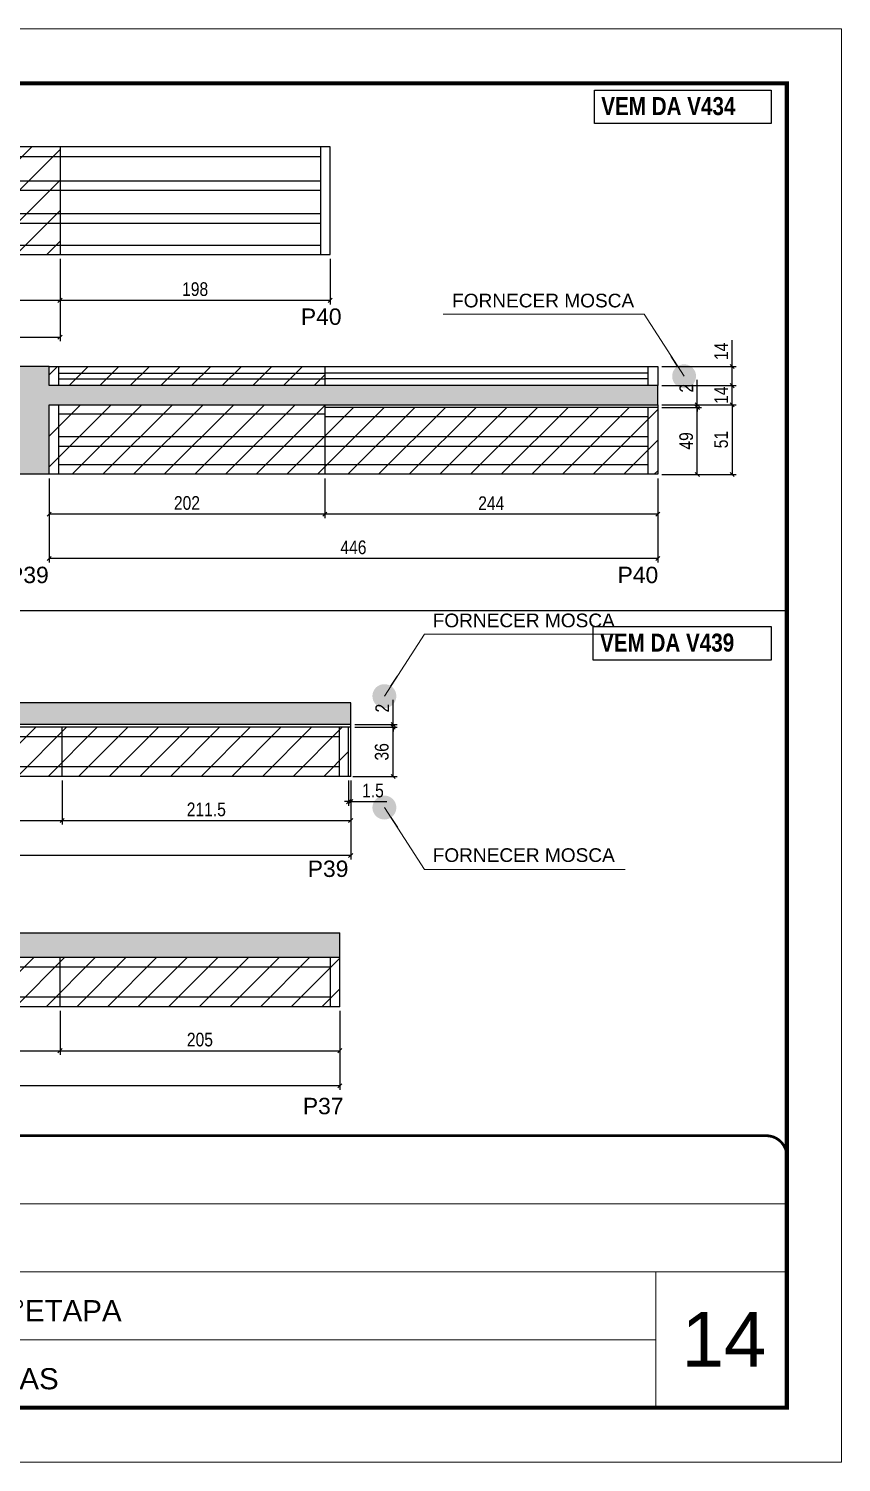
# Model space of a CAD drawing. Extents: x 3309 to 9563, y -2522 to 14608.
# Drawn here: x 5797 to 6393, y 10112 to 11162 of the extents above; entities that cross this region are included whole.
import ezdxf

# ---------------------------------------------------------------- set-up
doc = ezdxf.new("R2010")
doc.units = 0
doc.header["$PDMODE"] = 35
doc.header["$PDSIZE"] = -10
doc.linetypes.add('CONTINUO', pattern=[0])
doc.linetypes.add('DASHED', pattern=[0.75, 0.5, -0.25])
for name, color, linetype in [('5', 5, 'Continuous'), ('COTA', 241, 'Continuous'), ('NOMENCLATURA', 7, 'Continuous'), ('Painéis', 200, 'Continuous'), ('SARR_2.2x7', 40, 'Continuous')]:
    doc.layers.add(name, color=color, linetype=linetype)
for name, color, linetype, lineweight in [('CARIMBO', 255, 'Continuous', 9), ('Folhas', 255, 'Continuous', 9), ('Hachura', 251, 'Continuous', 9), ('SARRAFO DE PRESSAO', 251, 'DASHED', 9)]:
    doc.layers.add(name, color=color, linetype=linetype, lineweight=lineweight)
doc.styles.add('ARIAL', font='arial.ttf')
doc.styles.add('COTA TECNICA', font='techl___.ttf', dxfattribs={"height": 10})
doc.styles.get("Standard").update_dxf_attribs({"font": 'arial.ttf'})
doc.styles.add('TECNICA', font='techb___.ttf', dxfattribs={"height": 10})
doc.dimstyles.new('3x', dxfattribs={"dimtxt": 10, "dimasz": 5, "dimexe": 7, "dimexo": 5, "dimgap": 4, "dimtad": 1, "dimdec": 4, "dimlfac": 0.333333, "dimdsep": 46, "dimtxsty": 'Standard', "dimblk": 'DOT', "dimcen": 0.09, "dimclrd": 1, "dimclre": 1, "dimclrt": 2, "dimadec": 0, "dimazin": 2, "dimtfac": 1, "dimtdec": 4, "dimtmove": 0, "dimatfit": 3, "dimldrblk": 'DOT', "dimfxl": 1, "dimtolj": 1, "dimtzin": 0, "dimlwd": 9, "dimlwe": 9, "dimarcsym": 0})
doc.dimstyles.new('PAINEL', dxfattribs={"dimtxt": 10, "dimasz": 3, "dimexe": 3, "dimexo": 3, "dimgap": 3, "dimtad": 1, "dimdec": 1, "dimzin": 12, "dimdsep": 46, "dimtxsty": 'COTA TECNICA', "dimblk1": 'OBLIQUE', "dimblk2": 'OBLIQUE', "dimsah": 1, "dimcen": 0.9, "dimclrd": 4, "dimclre": 4, "dimclrt": 240, "dimadec": 1, "dimazin": 3, "dimtfac": 1, "dimtdec": 1, "dimtmove": 0, "dimatfit": 3, "dimfxl": 1, "dimtolj": 1, "dimtzin": 12, "dimarcsym": 0})

# ---------------------------------------------------------------- blocks, each defined once
blk = doc.blocks.new('9999999999')
at = {"color": 30, "linetype": 'CONTINUO'}
for p, q in [((98564.6, 34379.6), (99584, 34379.6)), ((98564.6, 34329.8), (99488, 34329.8)), ((99584, 34329.8), (99488, 34329.8)), ((99488, 34329.8), (99488, 34230.2)), ((98564.6, 34280), (99488, 34280))]:
    blk.add_line(p, q, dxfattribs=at)
at = {"color": 30, "linetype": 'CONTINUO', "const_width": 2}
blk.add_lwpolyline([(99584, 34230.2), (99584, 34414.4, 0.414214), (99569, 34429.4), (98229, 34429.4, 0.414214), (98214, 34414.4), (98214, 34245.2, 0.414214), (98229, 34230.2), (99584, 34230.2)], format="xyb", dxfattribs=at)
at = {"layer": 'Folhas'}
blk.add_lwpolyline([(98139, 34190.2), (99624, 34190.2), (99624, 35240.2), (98139, 35240.2)], close=True, dxfattribs=at)
at = {"layer": 'Folhas', "color": 30, "const_width": 3}
blk.add_lwpolyline([(98214, 34230.2), (99584, 34230.2), (99584, 35200.2), (98214, 35200.2)], close=True, dxfattribs=at)
at = {"color": 7, "linetype": 'Continuous', "ltscale": 5, "style": 'ARIAL'}
for s, p in [('2°PAVIMENTO - 1°ETAPA', (98837.7, 34293.5)), ('LATERAIS DE VIGAS', (98837.7, 34243.7))]:
    blk.add_text(s, height=15.483, dxfattribs=at).set_placement(p)
blk = doc.blocks.new('_Oblique')
at = {"color": 0, "linetype": 'ByBlock', "lineweight": -2}
blk.add_line((-0.5, -0.5), (0.5, 0.5), dxfattribs=at)
blk = doc.blocks.new('*D302')
at = {"layer": 'COTA', "color": 4, "lineweight": -2, "transparency": 16777216}
for p, q in [((5812.3, 10832.7), (5812.3, 10771.1)), ((6258.3, 10832.7), (6258.3, 10771.1)), ((6258.3, 10774.1), (5812.3, 10774.1))]:
    blk.add_line(p, q, dxfattribs=at)
at = {"layer": 'Defpoints', "color": 0, "transparency": 16777216}
for p in [(5812.3, 10835.7), (6258.3, 10835.7), (5812.3, 10774.1)]:
    blk.add_point(p, dxfattribs=at)
at = {"layer": 'COTA', "color": 4, "lineweight": -2, "transparency": 16777216, "xscale": 3, "yscale": 3, "zscale": 3, "rotation": 180}
blk.add_blockref('_Oblique', (5812.3, 10774.1), dxfattribs=at)
at = {"layer": 'COTA', "color": 4, "lineweight": -2, "transparency": 16777216, "xscale": 3, "yscale": 3, "zscale": 3}
blk.add_blockref('_Oblique', (6258.3, 10774.1), dxfattribs=at)
at = {"layer": 'COTA', "color": 240, "transparency": 16777216, "insert": (6035.3, 10782.2), "char_height": 10, "attachment_point": 5, "style": 'COTA TECNICA'}
blk.add_mtext('\\A1;446', dxfattribs=at)
blk = doc.blocks.new('*D303')
at = {"layer": 'COTA', "color": 4, "lineweight": -2, "transparency": 16777216}
for p, q in [((6014.3, 10832.7), (6014.3, 10803.6)), ((6258.3, 10832.7), (6258.3, 10803.6)), ((6258.3, 10806.6), (6014.3, 10806.6))]:
    blk.add_line(p, q, dxfattribs=at)
at = {"layer": 'Defpoints', "color": 0, "transparency": 16777216}
for p in [(6014.3, 10835.7), (6258.3, 10835.7), (6014.3, 10806.6)]:
    blk.add_point(p, dxfattribs=at)
at = {"layer": 'COTA', "color": 4, "lineweight": -2, "transparency": 16777216, "xscale": 3, "yscale": 3, "zscale": 3, "rotation": 180}
blk.add_blockref('_Oblique', (6014.3, 10806.6), dxfattribs=at)
at = {"layer": 'COTA', "color": 4, "lineweight": -2, "transparency": 16777216, "xscale": 3, "yscale": 3, "zscale": 3}
blk.add_blockref('_Oblique', (6258.3, 10806.6), dxfattribs=at)
at = {"layer": 'COTA', "color": 240, "transparency": 16777216, "insert": (6136.3, 10814.6), "char_height": 10, "attachment_point": 5, "style": 'COTA TECNICA'}
blk.add_mtext('\\A1;244', dxfattribs=at)
blk = doc.blocks.new('*D304')
at = {"layer": 'COTA', "color": 4, "lineweight": -2, "transparency": 16777216}
for p, q in [((5812.3, 10832.7), (5812.3, 10803.6)), ((6014.3, 10832.7), (6014.3, 10803.6)), ((6014.3, 10806.6), (5812.3, 10806.6))]:
    blk.add_line(p, q, dxfattribs=at)
at = {"layer": 'Defpoints', "color": 0, "transparency": 16777216}
for p in [(5812.3, 10835.7), (6014.3, 10835.7), (5812.3, 10806.6)]:
    blk.add_point(p, dxfattribs=at)
at = {"layer": 'COTA', "color": 4, "lineweight": -2, "transparency": 16777216, "xscale": 3, "yscale": 3, "zscale": 3, "rotation": 180}
blk.add_blockref('_Oblique', (5812.3, 10806.6), dxfattribs=at)
at = {"layer": 'COTA', "color": 4, "lineweight": -2, "transparency": 16777216, "xscale": 3, "yscale": 3, "zscale": 3}
blk.add_blockref('_Oblique', (6014.3, 10806.6), dxfattribs=at)
at = {"layer": 'COTA', "color": 240, "transparency": 16777216, "insert": (5913.3, 10814.7), "char_height": 10, "attachment_point": 5, "style": 'COTA TECNICA'}
blk.add_mtext('\\A1;202', dxfattribs=at)
blk = doc.blocks.new('*D307')
at = {"layer": 'COTA', "color": 4, "lineweight": -2, "transparency": 16777216}
for p, q in [((6261.3, 10886.7), (6315.9, 10886.7)), ((6312.9, 10886.7), (6312.9, 10835.7)), ((6261.3, 10835.7), (6315.9, 10835.7))]:
    blk.add_line(p, q, dxfattribs=at)
at = {"layer": 'Defpoints', "color": 0, "transparency": 16777216}
for p in [(6258.3, 10886.7), (6258.3, 10835.7), (6312.9, 10835.7)]:
    blk.add_point(p, dxfattribs=at)
at = {"layer": 'COTA', "color": 4, "lineweight": -2, "transparency": 16777216, "xscale": 3, "yscale": 3, "zscale": 3}
for p, rotation in [((6312.9, 10886.7), 90), ((6312.9, 10835.7), 270)]:
    blk.add_blockref('_Oblique', p, dxfattribs=dict(at, rotation=rotation))
at = {"layer": 'COTA', "color": 240, "transparency": 16777216, "insert": (6304.8, 10861.2), "char_height": 10, "attachment_point": 5, "rotation": 90, "style": 'COTA TECNICA'}
blk.add_mtext('\\A1;51', dxfattribs=at)
blk = doc.blocks.new('*D308')
at = {"layer": 'COTA', "color": 4, "lineweight": -2, "transparency": 16777216}
for p, q in [((6261.3, 10900.7), (6315.9, 10900.7)), ((6312.9, 10886.7), (6312.9, 10900.7)), ((6261.3, 10886.7), (6315.9, 10886.7))]:
    blk.add_line(p, q, dxfattribs=at)
at = {"layer": 'Defpoints', "color": 0, "transparency": 16777216}
for p in [(6258.3, 10900.7), (6312.9, 10900.7), (6258.3, 10886.7)]:
    blk.add_point(p, dxfattribs=at)
at = {"layer": 'COTA', "color": 4, "lineweight": -2, "transparency": 16777216, "xscale": 3, "yscale": 3, "zscale": 3}
for p, rotation in [((6312.9, 10900.7), 90), ((6312.9, 10886.7), 270)]:
    blk.add_blockref('_Oblique', p, dxfattribs=dict(at, rotation=rotation))
at = {"layer": 'COTA', "color": 240, "transparency": 16777216, "insert": (6304.8, 10893.7), "char_height": 10, "attachment_point": 5, "rotation": 90, "style": 'COTA TECNICA'}
blk.add_mtext('\\A1;14', dxfattribs=at)
blk = doc.blocks.new('*D309')
at = {"layer": 'COTA', "color": 4, "lineweight": -2, "transparency": 16777216}
for p, q in [((6312.9, 10914.7), (6312.9, 10933.9)), ((6261.3, 10914.7), (6315.9, 10914.7)), ((6312.9, 10900.7), (6312.9, 10914.7)), ((6261.3, 10900.7), (6315.9, 10900.7))]:
    blk.add_line(p, q, dxfattribs=at)
at = {"layer": 'Defpoints', "color": 0, "transparency": 16777216}
for p in [(6258.3, 10914.7), (6312.9, 10914.7), (6258.3, 10900.7)]:
    blk.add_point(p, dxfattribs=at)
at = {"layer": 'COTA', "color": 4, "lineweight": -2, "transparency": 16777216, "xscale": 3, "yscale": 3, "zscale": 3}
for p, rotation in [((6312.9, 10914.7), 90), ((6312.9, 10900.7), 270)]:
    blk.add_blockref('_Oblique', p, dxfattribs=dict(at, rotation=rotation))
at = {"layer": 'COTA', "color": 240, "transparency": 16777216, "insert": (6304.8, 10925.8), "char_height": 10, "attachment_point": 5, "rotation": 90, "style": 'COTA TECNICA'}
blk.add_mtext('\\A1;14', dxfattribs=at)
blk = doc.blocks.new('*D312')
at = {"layer": 'COTA', "color": 4, "lineweight": -2, "transparency": 16777216}
for p, q in [((5576.3, 10993.6), (5576.3, 10960.2)), ((5820.3, 10993.6), (5820.3, 10960.2)), ((5576.3, 10963.2), (5820.3, 10963.2))]:
    blk.add_line(p, q, dxfattribs=at)
at = {"layer": 'Defpoints', "color": 0, "transparency": 16777216}
for p in [(5576.3, 10996.6), (5820.3, 10996.6), (5820.3, 10963.2)]:
    blk.add_point(p, dxfattribs=at)
at = {"layer": 'COTA', "color": 4, "lineweight": -2, "transparency": 16777216, "xscale": 3, "yscale": 3, "zscale": 3, "rotation": 180}
blk.add_blockref('_Oblique', (5576.3, 10963.2), dxfattribs=at)
at = {"layer": 'COTA', "color": 4, "lineweight": -2, "transparency": 16777216, "xscale": 3, "yscale": 3, "zscale": 3}
blk.add_blockref('_Oblique', (5820.3, 10963.2), dxfattribs=at)
at = {"layer": 'COTA', "color": 240, "transparency": 16777216, "insert": (5698.3, 10971.3), "char_height": 10, "attachment_point": 5, "style": 'COTA TECNICA'}
blk.add_mtext('\\A1;244', dxfattribs=at)
blk = doc.blocks.new('*D318')
at = {"layer": 'COTA', "color": 4, "lineweight": -2, "transparency": 16777216}
for p, q in [((5820.3, 10993.6), (5820.3, 10960.2)), ((6018.3, 10993.6), (6018.3, 10960.2)), ((5820.3, 10963.2), (6018.3, 10963.2))]:
    blk.add_line(p, q, dxfattribs=at)
at = {"layer": 'Defpoints', "color": 0, "transparency": 16777216}
for p in [(5820.3, 10996.6), (6018.3, 10996.6), (6018.3, 10963.2)]:
    blk.add_point(p, dxfattribs=at)
at = {"layer": 'COTA', "color": 4, "lineweight": -2, "transparency": 16777216, "xscale": 3, "yscale": 3, "zscale": 3, "rotation": 180}
blk.add_blockref('_Oblique', (5820.3, 10963.2), dxfattribs=at)
at = {"layer": 'COTA', "color": 4, "lineweight": -2, "transparency": 16777216, "xscale": 3, "yscale": 3, "zscale": 3}
blk.add_blockref('_Oblique', (6018.3, 10963.2), dxfattribs=at)
at = {"layer": 'COTA', "color": 240, "transparency": 16777216, "insert": (5919.3, 10971.3), "char_height": 10, "attachment_point": 5, "style": 'COTA TECNICA'}
blk.add_mtext('\\A1;198', dxfattribs=at)
blk = doc.blocks.new('*D319')
at = {"layer": 'COTA', "color": 4, "lineweight": -2, "transparency": 16777216}
for p, q in [((5576.3, 10993.6), (5576.3, 10933.2)), ((5820.3, 10993.6), (5820.3, 10933.2)), ((5576.3, 10936.2), (5820.3, 10936.2))]:
    blk.add_line(p, q, dxfattribs=at)
at = {"layer": 'Defpoints', "color": 0, "transparency": 16777216}
for p in [(5576.3, 10996.6), (5820.3, 10996.6), (5820.3, 10936.2)]:
    blk.add_point(p, dxfattribs=at)
at = {"layer": 'COTA', "color": 4, "lineweight": -2, "transparency": 16777216, "xscale": 3, "yscale": 3, "zscale": 3, "rotation": 180}
blk.add_blockref('_Oblique', (5576.3, 10936.2), dxfattribs=at)
at = {"layer": 'COTA', "color": 4, "lineweight": -2, "transparency": 16777216, "xscale": 3, "yscale": 3, "zscale": 3}
blk.add_blockref('_Oblique', (5820.3, 10936.2), dxfattribs=at)
at = {"layer": 'COTA', "color": 240, "transparency": 16777216, "insert": (5698.3, 10945.4), "char_height": 10, "attachment_point": 5, "style": 'COTA TECNICA'}
blk.add_mtext('\\A1;(2x)', dxfattribs=at)
blk = doc.blocks.new('*D1439')
at = {"layer": 'COTA', "color": 4, "lineweight": -2, "transparency": 16777216}
for p, q in [((6261.3, 10884.7), (6290.3, 10884.7)), ((6287.3, 10835.7), (6287.3, 10884.7)), ((6261.3, 10835.7), (6290.3, 10835.7))]:
    blk.add_line(p, q, dxfattribs=at)
at = {"layer": 'Defpoints', "color": 0, "transparency": 16777216}
for p in [(6258.3, 10884.7), (6287.3, 10884.7), (6258.3, 10835.7)]:
    blk.add_point(p, dxfattribs=at)
at = {"layer": 'COTA', "color": 4, "lineweight": -2, "transparency": 16777216, "xscale": 3, "yscale": 3, "zscale": 3}
for p, rotation in [((6287.3, 10884.7), 90), ((6287.3, 10835.7), 270)]:
    blk.add_blockref('_Oblique', p, dxfattribs=dict(at, rotation=rotation))
at = {"layer": 'COTA', "color": 240, "transparency": 16777216, "insert": (6279.2, 10860.2), "char_height": 10, "attachment_point": 5, "rotation": 90, "style": 'COTA TECNICA'}
blk.add_mtext('\\A1;49', dxfattribs=at)
blk = doc.blocks.new('*D1440')
at = {"layer": 'COTA', "color": 4, "lineweight": -2, "transparency": 16777216}
for p, q in [((6287.3, 10886.7), (6287.3, 10904.9)), ((6261.3, 10886.7), (6290.3, 10886.7)), ((6261.3, 10884.7), (6290.3, 10884.7)), ((6287.3, 10884.7), (6287.3, 10886.7)), ((6287.3, 10884.7), (6287.3, 10881.7))]:
    blk.add_line(p, q, dxfattribs=at)
at = {"layer": 'Defpoints', "color": 0, "transparency": 16777216}
for p in [(6258.3, 10886.7), (6258.3, 10884.7), (6287.3, 10886.7)]:
    blk.add_point(p, dxfattribs=at)
at = {"layer": 'COTA', "color": 4, "lineweight": -2, "transparency": 16777216, "xscale": 3, "yscale": 3, "zscale": 3}
for p, rotation in [((6287.3, 10886.7), 270), ((6287.3, 10884.7), 90)]:
    blk.add_blockref('_Oblique', p, dxfattribs=dict(at, rotation=rotation))
at = {"layer": 'COTA', "color": 240, "transparency": 16777216, "insert": (6279.3, 10898.8), "char_height": 10, "attachment_point": 5, "rotation": 90, "style": 'COTA TECNICA'}
blk.add_mtext('\\A1;2', dxfattribs=at)
blk = doc.blocks.new('_Dot')
at = {"color": 0, "linetype": 'ByBlock', "lineweight": -2}
blk.add_line((-0.5, 0), (-1, 0), dxfattribs=at)
at = {"color": 0, "linetype": 'ByBlock', "const_width": 0.5}
blk.add_lwpolyline([(-0.25, 0, 1), (0.25, 0, 1)], format="xyb", close=True, dxfattribs=at)
blk = doc.blocks.new('*D2712')
at = {"layer": 'COTA', "color": 4, "lineweight": -2, "transparency": 16777216}
for p, q in [((5577.8, 10611.5), (5577.8, 10579.2)), ((5821.8, 10611.5), (5821.8, 10579.2)), ((5577.8, 10582.2), (5821.8, 10582.2))]:
    blk.add_line(p, q, dxfattribs=at)
at = {"layer": 'Defpoints', "color": 0, "transparency": 16777216}
for p in [(5577.8, 10614.5, 0), (5821.8, 10614.5, 0), (5821.8, 10582.2)]:
    blk.add_point(p, dxfattribs=at)
at = {"layer": 'COTA', "color": 4, "lineweight": -2, "transparency": 16777216, "xscale": 3, "yscale": 3, "zscale": 3, "rotation": 180}
blk.add_blockref('_Oblique', (5577.8, 10582.2), dxfattribs=at)
at = {"layer": 'COTA', "color": 4, "lineweight": -2, "transparency": 16777216, "xscale": 3, "yscale": 3, "zscale": 3}
blk.add_blockref('_Oblique', (5821.8, 10582.2), dxfattribs=at)
at = {"layer": 'COTA', "color": 240, "transparency": 16777216, "insert": (5699.8, 10590.3), "char_height": 10, "attachment_point": 5, "style": 'COTA TECNICA'}
blk.add_mtext('\\A1;244', dxfattribs=at)
blk = doc.blocks.new('*D2713')
at = {"layer": 'COTA', "color": 4, "lineweight": -2, "transparency": 16777216}
for p, q in [((5821.8, 10611.5), (5821.8, 10579.2)), ((6033.3, 10611.5), (6033.3, 10579.2)), ((5821.8, 10582.2), (6033.3, 10582.2))]:
    blk.add_line(p, q, dxfattribs=at)
at = {"layer": 'Defpoints', "color": 0, "transparency": 16777216}
for p in [(5821.8, 10614.5, 0), (6033.3, 10614.5, 0), (6033.3, 10582.2)]:
    blk.add_point(p, dxfattribs=at)
at = {"layer": 'COTA', "color": 4, "lineweight": -2, "transparency": 16777216, "xscale": 3, "yscale": 3, "zscale": 3, "rotation": 180}
blk.add_blockref('_Oblique', (5821.8, 10582.2), dxfattribs=at)
at = {"layer": 'COTA', "color": 4, "lineweight": -2, "transparency": 16777216, "xscale": 3, "yscale": 3, "zscale": 3}
blk.add_blockref('_Oblique', (6033.3, 10582.2), dxfattribs=at)
at = {"layer": 'COTA', "color": 240, "transparency": 16777216, "insert": (5927.5, 10590.3), "char_height": 10, "attachment_point": 5, "style": 'COTA TECNICA'}
blk.add_mtext('\\A1;211.5', dxfattribs=at)
blk = doc.blocks.new('*D2717')
at = {"layer": 'COTA', "color": 4, "lineweight": -2, "transparency": 16777216}
for p, q in [((5332.3, 10611.5), (5332.3, 10553.6)), ((6033.3, 10611.5), (6033.3, 10553.6)), ((6033.3, 10556.6), (5332.3, 10556.6))]:
    blk.add_line(p, q, dxfattribs=at)
at = {"layer": 'Defpoints', "color": 0, "transparency": 16777216}
for p in [(5332.3, 10614.5, 0), (6033.3, 10614.5, 0), (5332.3, 10556.6)]:
    blk.add_point(p, dxfattribs=at)
at = {"layer": 'COTA', "color": 4, "lineweight": -2, "transparency": 16777216, "xscale": 3, "yscale": 3, "zscale": 3, "rotation": 180}
blk.add_blockref('_Oblique', (5332.3, 10556.6), dxfattribs=at)
at = {"layer": 'COTA', "color": 4, "lineweight": -2, "transparency": 16777216, "xscale": 3, "yscale": 3, "zscale": 3}
blk.add_blockref('_Oblique', (6033.3, 10556.6), dxfattribs=at)
at = {"layer": 'COTA', "color": 240, "transparency": 16777216, "insert": (5682.8, 10564.7), "char_height": 10, "attachment_point": 5, "style": 'COTA TECNICA'}
blk.add_mtext('\\A1;701', dxfattribs=at)
blk = doc.blocks.new('*D2710')
at = {"layer": 'COTA', "color": 4, "lineweight": -2, "transparency": 16777216}
for p, q in [((6031.8, 10611.5), (6031.8, 10593)), ((6033.3, 10611.5), (6033.3, 10593)), ((6031.8, 10596), (6028.8, 10596)), ((6031.8, 10596), (6033.3, 10596)), ((6033.3, 10596), (6059.8, 10596))]:
    blk.add_line(p, q, dxfattribs=at)
at = {"layer": 'Defpoints', "color": 0, "transparency": 16777216}
for p in [(6031.8, 10614.5), (6033.3, 10614.5), (6033.3, 10596)]:
    blk.add_point(p, dxfattribs=at)
at = {"layer": 'COTA', "color": 4, "lineweight": -2, "transparency": 16777216, "xscale": 3, "yscale": 3, "zscale": 3}
blk.add_blockref('_Oblique', (6031.8, 10596), dxfattribs=at)
at = {"layer": 'COTA', "color": 4, "lineweight": -2, "transparency": 16777216, "xscale": 3, "yscale": 3, "zscale": 3, "rotation": 180}
blk.add_blockref('_Oblique', (6033.3, 10596), dxfattribs=at)
at = {"layer": 'COTA', "color": 240, "transparency": 16777216, "insert": (6049.6, 10604.1), "char_height": 10, "attachment_point": 5, "style": 'COTA TECNICA'}
blk.add_mtext('\\A1;1.5', dxfattribs=at)
blk = doc.blocks.new('*D2715')
at = {"layer": 'COTA', "color": 4, "lineweight": -2, "transparency": 16777216}
for p, q in [((6036.3, 10650.5), (6067.4, 10650.5)), ((6064.4, 10614.5), (6064.4, 10650.5)), ((6034.8, 10614.5), (6067.4, 10614.5))]:
    blk.add_line(p, q, dxfattribs=at)
at = {"layer": 'Defpoints', "color": 0, "transparency": 16777216}
for p in [(6033.3, 10650.5), (6064.4, 10650.5), (6031.8, 10614.5)]:
    blk.add_point(p, dxfattribs=at)
at = {"layer": 'COTA', "color": 4, "lineweight": -2, "transparency": 16777216, "xscale": 3, "yscale": 3, "zscale": 3}
for p, rotation in [((6064.4, 10650.5), 90), ((6064.4, 10614.5), 270)]:
    blk.add_blockref('_Oblique', p, dxfattribs=dict(at, rotation=rotation))
at = {"layer": 'COTA', "color": 240, "transparency": 16777216, "insert": (6056.1, 10632.5), "char_height": 10, "attachment_point": 5, "rotation": 90, "style": 'COTA TECNICA'}
blk.add_mtext('\\A1;36', dxfattribs=at)
blk = doc.blocks.new('*D2716')
at = {"layer": 'COTA', "color": 4, "lineweight": -2, "transparency": 16777216}
for p, q in [((6064.4, 10652.5), (6064.4, 10670.6)), ((6036.3, 10652.5), (6067.4, 10652.5)), ((6036.3, 10650.5), (6067.4, 10650.5)), ((6064.4, 10650.5), (6064.4, 10652.5)), ((6064.4, 10650.5), (6064.4, 10647.5))]:
    blk.add_line(p, q, dxfattribs=at)
at = {"layer": 'Defpoints', "color": 0, "transparency": 16777216}
for p in [(6033.3, 10652.5), (6033.3, 10650.5), (6064.4, 10652.5)]:
    blk.add_point(p, dxfattribs=at)
at = {"layer": 'COTA', "color": 4, "lineweight": -2, "transparency": 16777216, "xscale": 3, "yscale": 3, "zscale": 3}
for p, rotation in [((6064.4, 10652.5), 270), ((6064.4, 10650.5), 90)]:
    blk.add_blockref('_Oblique', p, dxfattribs=dict(at, rotation=rotation))
at = {"layer": 'COTA', "color": 240, "transparency": 16777216, "insert": (6056.4, 10664.5), "char_height": 10, "attachment_point": 5, "rotation": 90, "style": 'COTA TECNICA'}
blk.add_mtext('\\A1;2', dxfattribs=at)
blk = doc.blocks.new('*D2722')
at = {"layer": 'COTA', "color": 4, "lineweight": -2, "transparency": 16777216}
for p, q in [((5576.3, 10442.9), (5576.3, 10410.6)), ((5820.3, 10442.9), (5820.3, 10410.6)), ((5576.3, 10413.6), (5820.3, 10413.6))]:
    blk.add_line(p, q, dxfattribs=at)
at = {"layer": 'Defpoints', "color": 0, "transparency": 16777216}
for p in [(5576.3, 10445.9, 0), (5820.3, 10445.9, 0), (5820.3, 10413.6)]:
    blk.add_point(p, dxfattribs=at)
at = {"layer": 'COTA', "color": 4, "lineweight": -2, "transparency": 16777216, "xscale": 3, "yscale": 3, "zscale": 3, "rotation": 180}
blk.add_blockref('_Oblique', (5576.3, 10413.6), dxfattribs=at)
at = {"layer": 'COTA', "color": 4, "lineweight": -2, "transparency": 16777216, "xscale": 3, "yscale": 3, "zscale": 3}
blk.add_blockref('_Oblique', (5820.3, 10413.6), dxfattribs=at)
at = {"layer": 'COTA', "color": 240, "transparency": 16777216, "insert": (5698.3, 10421.7), "char_height": 10, "attachment_point": 5, "style": 'COTA TECNICA'}
blk.add_mtext('\\A1;244', dxfattribs=at)
blk = doc.blocks.new('*D2723')
at = {"layer": 'COTA', "color": 4, "lineweight": -2, "transparency": 16777216}
for p, q in [((5820.3, 10442.9), (5820.3, 10410.6)), ((6025.3, 10442.9), (6025.3, 10410.6)), ((5820.3, 10413.6), (6025.3, 10413.6))]:
    blk.add_line(p, q, dxfattribs=at)
at = {"layer": 'Defpoints', "color": 0, "transparency": 16777216}
for p in [(5820.3, 10445.9, 0), (6025.3, 10445.9, 0), (6025.3, 10413.6)]:
    blk.add_point(p, dxfattribs=at)
at = {"layer": 'COTA', "color": 4, "lineweight": -2, "transparency": 16777216, "xscale": 3, "yscale": 3, "zscale": 3, "rotation": 180}
blk.add_blockref('_Oblique', (5820.3, 10413.6), dxfattribs=at)
at = {"layer": 'COTA', "color": 4, "lineweight": -2, "transparency": 16777216, "xscale": 3, "yscale": 3, "zscale": 3}
blk.add_blockref('_Oblique', (6025.3, 10413.6), dxfattribs=at)
at = {"layer": 'COTA', "color": 240, "transparency": 16777216, "insert": (5922.8, 10421.7), "char_height": 10, "attachment_point": 5, "style": 'COTA TECNICA'}
blk.add_mtext('\\A1;205', dxfattribs=at)
blk = doc.blocks.new('*D2724')
at = {"layer": 'COTA', "color": 4, "lineweight": -2, "transparency": 16777216}
for p, q in [((5332.3, 10442.9), (5332.3, 10384.9)), ((6025.3, 10442.9), (6025.3, 10384.9)), ((6025.3, 10387.9), (5332.3, 10387.9))]:
    blk.add_line(p, q, dxfattribs=at)
at = {"layer": 'Defpoints', "color": 0, "transparency": 16777216}
for p in [(5332.3, 10445.9, 0), (6025.3, 10445.9, 0), (5332.3, 10387.9)]:
    blk.add_point(p, dxfattribs=at)
at = {"layer": 'COTA', "color": 4, "lineweight": -2, "transparency": 16777216, "xscale": 3, "yscale": 3, "zscale": 3, "rotation": 180}
blk.add_blockref('_Oblique', (5332.3, 10387.9), dxfattribs=at)
at = {"layer": 'COTA', "color": 4, "lineweight": -2, "transparency": 16777216, "xscale": 3, "yscale": 3, "zscale": 3}
blk.add_blockref('_Oblique', (6025.3, 10387.9), dxfattribs=at)
at = {"layer": 'COTA', "color": 240, "transparency": 16777216, "insert": (5678.8, 10396.2), "char_height": 10, "attachment_point": 5, "style": 'COTA TECNICA'}
blk.add_mtext('\\A1;693', dxfattribs=at)

msp = doc.modelspace()

# ---------------------------------------------------------------- hatches: boundary and pattern name
at = {"layer": 'COTA'}
h = msp.add_hatch(dxfattribs=at)
h.set_pattern_fill('AR-CONC', color=256, scale=0.03)
h.set_pattern_definition([(50, (-1580.1513, -2451.004), (5.4655401, -0.4781726), [0.5715, -6.2865]), (355, (-1580.151, -2451.004), (-1.0573026, 5.7317054), [0.4572, -5.0292175]), (100.451445, (-1579.696, -2451.044), (4.4082374, 5.2535326), [0.4857003, -5.3427073]), (46.1842, (-1580.151, -2449.48), (8.1323712, -1.2612698), [0.85725, -9.42975]), (96.63556, (-1579.4736, -2449.585), (7.122124, 7.4227837), [0.7285507, -8.0140682]), (351.18415, (-1580.151, -2449.48), (7.122124, 7.4227837), [0.685799, -7.543792]), (21, (-1579.3893, -2449.861), (4.5484317, -3.067956), [0.5715, -6.2865]), (326, (-1579.389, -2449.861), (1.8540609, 5.525639), [0.4572, -5.0292]), (71.451445, (-1579.01, -2450.117), (6.4024926, 2.457683), [0.4857003, -5.3426981]), (37.5, (-1580.1513, -2451.0041), (0.0926581, 2.53665117), [0, -4.96824, 0, -5.1054, 0, -5.04825]), (7.5, (-1580.1513, -2451.0041), (2.00458988, 3.00541724), [0, -2.91084, 0, -4.85394, 0, -1.92405]), (327.5, (-1581.8505, -2451.0041), (4.06771786, -0.17186232), [0, -1.905, 0, -5.9436, 0, -7.8867]), (317.5, (-1582.6125, -2451.004), (4.44387544, 0.7627947), [0, -2.4765, 0, -3.94716, 0, -5.6007])])
h.paths.add_polyline_path([(5812.3, 10886.75), (6258.3, 10886.75), (6258.3, 10900.75), (5812.3, 10900.75), (5812.3, 10914.75), (5782.3, 10914.75), (5782.3, 10900.75), (5332.3, 10900.75), (5332.3, 10886.75), (5782.3, 10886.75), (5782.3, 10835.75), (5812.3, 10835.75)])
h = msp.add_hatch(dxfattribs=at)
h.set_pattern_fill('AR-CONC', color=256, scale=0.03)
h.set_pattern_definition([(50, (1572.1768, -988.6185), (5.46554, -0.4781726), [0.5715, -6.2865]), (355, (1572.177, -988.6185), (-1.0573026, 5.7317054), [0.4572, -5.0292175]), (100.451445, (1572.632, -988.6583), (4.4082374, 5.2535326), [0.4857003, -5.3427073]), (46.1842, (1572.177, -987.0945), (8.1323712, -1.26127), [0.85725, -9.42975]), (96.63556, (1572.8545, -987.2), (7.122124, 7.4227837), [0.7285507, -8.014068]), (351.18415, (1572.177, -987.0945), (7.122124, 7.422784), [0.685799, -7.543792]), (21, (1572.9388, -987.4755), (4.5484317, -3.067956), [0.5715, -6.2865]), (326, (1572.939, -987.4755), (1.8540609, 5.525639), [0.4572, -5.0292]), (71.451445, (1573.318, -987.731), (6.4024926, 2.457683), [0.4857003, -5.3426981]), (37.5, (1572.1768, -988.6185), (0.0926581, 2.53665117), [0, -4.96824, 0, -5.1054, 0, -5.04825]), (7.5, (1572.1768, -988.6185), (2.0045899, 3.00541724), [0, -2.91084, 0, -4.85394, 0, -1.92405]), (327.5, (1570.4775, -988.6185), (4.06771786, -0.17186232), [0, -1.905, 0, -5.9436, 0, -7.8867]), (317.5, (1569.7155, -988.6185), (4.4438754, 0.7627947), [0, -2.4765, 0, -3.94716, 0, -5.6007])])
h.paths.add_polyline_path([(6033.3, 10668.49), (5332.3, 10668.49), (5332.3, 10652.49), (6033.3, 10652.49)])
h = msp.add_hatch(dxfattribs=at)
h.set_pattern_fill('AR-CONC', color=256, scale=0.03)
h.set_pattern_definition([(50, (1590.189, 945.5353), (5.46554, -0.4781726), [0.5715, -6.2865]), (355, (1590.189, 945.5353), (-1.0573026, 5.7317054), [0.4572, -5.0292175]), (100.451445, (1590.6444, 945.4954), (4.4082374, 5.2535326), [0.4857003, -5.3427073]), (46.1842, (1590.189, 947.059), (8.1323712, -1.26127), [0.85725, -9.42975]), (96.63556, (1590.867, 946.954), (7.122124, 7.422784), [0.728551, -8.014068]), (351.18415, (1590.189, 947.059), (7.122124, 7.422784), [0.685799, -7.543792]), (21, (1590.951, 946.6783), (4.5484317, -3.067956), [0.5715, -6.2865]), (326, (1590.951, 946.6783), (1.854061, 5.525639), [0.4572, -5.0292]), (71.451445, (1591.33, 946.4226), (6.4024926, 2.457683), [0.4857003, -5.342698]), (37.5, (1590.189, 945.5353), (0.0926581, 2.53665117), [0, -4.96824, 0, -5.1054, 0, -5.04825]), (7.5, (1590.189, 945.5353), (2.0045899, 3.00541724), [0, -2.91084, 0, -4.85394, 0, -1.92405]), (327.5, (1588.4897, 945.5353), (4.06771786, -0.17186232), [0, -1.905, 0, -5.9436, 0, -7.8867]), (317.5, (1587.7277, 945.5353), (4.4438754, 0.7627947), [0, -2.4765, 0, -3.94716, 0, -5.6007])])
h.paths.add_polyline_path([(6025.3, 10481.85), (6025.3, 10499.85), (5332.3, 10499.85), (5332.3, 10481.85)])
at = {"layer": 'Hachura', "linetype": 'ByBlock'}
h = msp.add_hatch(dxfattribs=at)
h.set_pattern_fill('ANSI31', color=256, scale=5)
h.paths.add_polyline_path([(5576.3, 11075.62), (5332.3, 11075.62), (5332.3, 10996.62), (5576.3, 10996.62)])
h.paths.add_polyline_path([(5820.3, 11075.62), (5576.3, 11075.62), (5576.3, 10996.62), (5820.3, 10996.62)])
h.paths.add_polyline_path([(5782.3, 10886.75), (5538.3, 10886.75), (5538.3, 10835.75), (5782.3, 10835.75)])
h.paths.add_polyline_path([(6014.3, 10886.75), (5812.3, 10886.75), (5812.3, 10835.75), (6014.3, 10835.75)])
h.paths.add_polyline_path([(6258.3, 10884.75), (6014.3, 10884.75), (6014.3, 10835.75), (6258.3, 10835.75)])
h.paths.add_polyline_path([(5782.3, 10914.75), (5538.3, 10914.75), (5538.3, 10900.75), (5782.3, 10900.75)])
h = msp.add_hatch(dxfattribs=at)
h.set_pattern_fill('ANSI31', color=256, scale=5)
h.paths.add_polyline_path([(6014.3, 10914.75), (5812.3, 10914.75), (5812.3, 10900.75), (6014.3, 10900.75)])
h = msp.add_hatch(dxfattribs=at)
h.set_pattern_fill('ANSI31', color=256, scale=5)
h.set_pattern_definition([(45, (1572.177, -988.619), (-11.22532, 11.22532), [])])
h.paths.add_polyline_path([(5577.8, 10650.49), (5333.8, 10650.49), (5333.8, 10614.49), (5577.8, 10614.49)])
h.paths.add_polyline_path([(5821.8, 10650.49), (5577.8, 10650.49), (5577.8, 10614.49), (5821.8, 10614.49)])
h.paths.add_polyline_path([(6031.8, 10650.49), (5821.8, 10650.49), (5821.8, 10614.49), (6031.8, 10614.49)])
h = msp.add_hatch(dxfattribs=at)
h.set_pattern_fill('ANSI31', color=256, scale=5)
h.set_pattern_definition([(45, (1570.677, -1336.948), (-11.22532, 11.22532), [])])
h.paths.add_polyline_path([(5576.3, 10481.85), (5332.3, 10481.85), (5332.3, 10445.85), (5576.3, 10445.85)])
h.paths.add_polyline_path([(5820.3, 10481.85), (5576.3, 10481.85), (5576.3, 10445.85), (5820.3, 10445.85)])
h.paths.add_polyline_path([(6025.3, 10481.85), (5820.3, 10481.85), (5820.3, 10445.85), (6025.3, 10445.85)])

# ---------------------------------------------------------------- linework, layer by layer
at = {"layer": 'COTA'}
for p, q in [((5812.3, 10914.75), (5782.3, 10914.75)), ((6258.3, 10886.75), (6258.3, 10900.75)), ((5812.3, 10835.75), (5782.3, 10835.75)), ((4982.87, 10736.04), (6352.87, 10736.04)), ((6033.3, 10668.49), (5332.3, 10668.49)), ((6033.3, 10652.49), (6033.3, 10668.49)), ((5332.3, 10499.85, 0), (6025.3, 10499.85, 0)), ((6025.3, 10481.85, 0), (6025.3, 10499.85, 0))]:
    msp.add_line(p, q, dxfattribs=at)
at = {"layer": 'NOMENCLATURA'}
for points in [[(6211.92, 11117.15), (6341.55, 11117.15), (6341.55, 11092.58), (6211.92, 11092.58)], [(6211.04, 10724.22), (6341.55, 10724.22), (6341.55, 10699.65), (6211.04, 10699.65)]]:
    msp.add_lwpolyline(points, close=True, dxfattribs=at)
at = {"layer": 'Painéis', "linetype": 'ByBlock'}
for p, q in [((6018.3, 11075.62), (5332.3, 11075.62)), ((5820.3, 11075.62), (5820.3, 10996.62)), ((6018.3, 10996.62), (6018.3, 11075.62)), ((5332.3, 10996.62), (6018.3, 10996.62)), ((5812.3, 10900.75), (5812.3, 10914.75)), ((5812.3, 10914.75), (6258.3, 10914.75)), ((6014.3, 10914.75), (6014.3, 10900.75)), ((6258.3, 10914.75), (6258.3, 10900.75)), ((6258.3, 10900.75), (5812.3, 10900.75)), ((5812.3, 10835.75), (5812.3, 10886.75)), ((5812.3, 10886.75), (6258.3, 10886.75)), ((6014.3, 10886.75), (6014.3, 10835.75)), ((6258.3, 10884.75), (6014.3, 10884.75)), ((6258.3, 10886.75), (6258.3, 10835.75)), ((6258.3, 10835.75), (5812.3, 10835.75)), ((6033.3, 10652.49), (5332.3, 10652.49)), ((6033.3, 10650.49), (5332.3, 10650.49)), ((5821.8, 10614.49), (5821.8, 10650.49)), ((6031.8, 10614.49), (6031.8, 10650.49)), ((6033.3, 10614.49), (6033.3, 10652.49)), ((6033.3, 10614.49), (5332.3, 10614.49)), ((6025.3, 10481.85, 0), (5332.3, 10481.85, 0)), ((5820.3, 10445.85, 0), (5820.3, 10481.85, 0)), ((6025.3, 10445.85, 0), (6025.3, 10481.85, 0)), ((6025.3, 10445.85, 0), (5332.3, 10445.85, 0))]:
    msp.add_line(p, q, dxfattribs=at)
at = {"layer": 'SARR_2.2x7', "linetype": 'Continuous'}
for p, q in [((5576.3, 11068.62), (5820.3, 11068.62)), ((5820.3, 11068.62), (6011.3, 11068.62)), ((6011.3, 10996.62), (6011.3, 11075.62)), ((5576.3, 11050.77), (5820.3, 11050.77)), ((5820.3, 11050.77), (6011.3, 11050.77)), ((5576.3, 11043.77), (5820.3, 11043.77)), ((5820.3, 11043.77), (6011.3, 11043.77)), ((5576.3, 11026.77), (5820.3, 11026.77)), ((5820.3, 11026.77), (6011.3, 11026.77)), ((5576.3, 11019.77), (5820.3, 11019.77)), ((5820.3, 11019.77), (6011.3, 11019.77)), ((5576.3, 11003.62), (5820.3, 11003.62)), ((5820.3, 11003.62), (6011.3, 11003.62)), ((5819.3, 10900.75), (5819.3, 10914.75)), ((5819.3, 10909.75), (6014.3, 10909.75)), ((6251.3, 10909.75), (6014.3, 10909.75)), ((6251.3, 10900.75), (6251.3, 10914.75)), ((5819.3, 10905.75), (6014.3, 10905.75)), ((6251.3, 10905.75), (6014.3, 10905.75)), ((5819.3, 10835.75), (5819.3, 10886.75)), ((6014.3, 10879.75), (5819.3, 10879.75)), ((6251.3, 10835.75), (6251.3, 10884.75)), ((6251.3, 10877.75), (6014.3, 10877.75)), ((6014.3, 10863.19), (5819.3, 10863.19)), ((6251.3, 10863.19), (6014.3, 10863.19)), ((6014.3, 10856.19), (5819.3, 10856.19)), ((6251.3, 10856.19), (6014.3, 10856.19)), ((6014.3, 10842.75), (5819.3, 10842.75)), ((6251.3, 10842.75), (6014.3, 10842.75)), ((6024.8, 10650.49), (6024.8, 10614.49)), ((5821.8, 10643.49), (5577.8, 10643.49)), ((6024.8, 10643.49), (5821.8, 10643.49)), ((5821.8, 10621.49), (5577.8, 10621.49)), ((6024.8, 10621.49), (5821.8, 10621.49)), ((6018.3, 10481.85, 0), (6018.3, 10445.85, 0)), ((5820.3, 10474.85, 0), (5576.3, 10474.85, 0)), ((6018.3, 10474.85, 0), (5820.3, 10474.85, 0)), ((5820.3, 10452.85, 0), (5576.3, 10452.85, 0)), ((6018.3, 10452.85, 0), (5820.3, 10452.85, 0))]:
    msp.add_line(p, q, dxfattribs=at)

# ---------------------------------------------------------------- block references
at = {"layer": 'SARRAFO DE PRESSAO', "color": 6, "linetype": 'ByBlock'}
msp.add_blockref('9999999999', (-93231.11, -24078.07), dxfattribs=at)

# ---------------------------------------------------------------- texts
at = {"layer": '5', "linetype": 'Continuous'}
for s, rotation, p in [('P40', 0.00004, (5996.78, 10945.21)), ('P39', 0.00004, (5782.2, 10756.07)), ('P40', 0.00004, (6228.85, 10756.07)), ('P39', 359.99996, (6001.81, 10540.86)), ('P37', 359.99996, (5998.23, 10367.09, 0))]:
    msp.add_text(s, height=12, rotation=rotation, dxfattribs=at).set_placement(p)
at = {"layer": 'CARIMBO', "style": 'ARIAL'}
for s, height, p in [('FORNECER MOSCA', 10, (6107.58, 10958.01)), ('FORNECER MOSCA', 10, (6093.38, 10723.75)), ('FORNECER MOSCA', 10, (6093.38, 10551.87)), ('14', 40, (6275.73, 10182.28))]:
    msp.add_text(s, height=height, dxfattribs=at).set_placement(p)
at = {"layer": 'NOMENCLATURA', "style": 'TECNICA'}
for s, p in [('VEM DA V434', (6216.93, 11098.84)), ('VEM DA V439', (6216.05, 10705.91))]:
    msp.add_text(s, height=13.2, dxfattribs=at).set_placement(p)

# ---------------------------------------------------------------- dimensions: what is measured, and where the dimension line sits
at = {"layer": 'COTA'}
dim = msp.add_linear_dim(base=(5820.3, 10963.22), p1=(5576.3, 10996.62), p2=(5820.3, 10996.62), dimstyle='PAINEL', override={"dimtmove": 1}, dxfattribs=at)
dim.commit()
dim.dimension.update_dxf_attribs({"geometry": '*D312', "text_midpoint": (5698.3, 10971.3)})
dim = msp.add_linear_dim(base=(5820.3, 10936.19), p1=(5576.3, 10996.62), p2=(5820.3, 10996.62), text='(2x)', dimstyle='PAINEL', dxfattribs=at)
dim.commit()
dim.dimension.update_dxf_attribs({"geometry": '*D319', "text_midpoint": (5698.3, 10945.41)})
for base, p1, p2, picture, middle in [((6018.3, 10963.22), (5820.3, 10996.62), (6018.3, 10996.62), '*D318', (5919.3, 10971.32)), ((5812.3, 10774.08), (6258.3, 10835.75), (5812.3, 10835.75), '*D302', (6035.3, 10782.19)), ((5332.3, 10556.57, 0), (6033.3, 10614.49), (5332.3, 10614.49), '*D2717', (5682.8, 10564.68, 0)), ((5821.8, 10582.23, 0), (5577.8, 10614.49), (5821.8, 10614.49), '*D2712', (5699.8, 10590.3, 0)), ((6033.3, 10582.23, 0), (5821.8, 10614.49), (6033.3, 10614.49), '*D2713', (5927.55, 10590.34, 0)), ((5332.3, 10387.94, 0), (6025.3, 10445.85, 0), (5332.3, 10445.85, 0), '*D2724', (5678.8, 10396.18, 0)), ((5820.3, 10413.59, 0), (5576.3, 10445.85, 0), (5820.3, 10445.85, 0), '*D2722', (5698.3, 10421.67, 0)), ((6025.3, 10413.59, 0), (5820.3, 10445.85, 0), (6025.3, 10445.85, 0), '*D2723', (5922.8, 10421.7, 0))]:
    dim = msp.add_linear_dim(base=base, p1=p1, p2=p2, dimstyle='PAINEL', dxfattribs=at)
    dim.commit()
    dim.dimension.update_dxf_attribs({"geometry": picture, "text_midpoint": middle})
for base, p1, p2, angle, picture, middle in [((6312.86, 10914.75), (6258.3, 10900.75), (6258.3, 10914.75), 90, '*D309', (6304.79, 10925.81)), ((6287.26, 10886.75), (6258.3, 10884.75), (6258.3, 10886.75), 90, '*D1440', (6279.26, 10898.8)), ((6312.86, 10835.75), (6258.3, 10886.75), (6258.3, 10835.75), 90, '*D307', (6304.75, 10861.25)), ((6287.26, 10884.75), (6258.3, 10835.75), (6258.3, 10884.75), 90, '*D1439', (6279.15, 10860.25)), ((6014.3, 10806.57), (6258.3, 10835.75), (6014.3, 10835.75), 180, '*D303', (6136.3, 10814.64)), ((6064.36, 10652.49), (6033.3, 10650.49), (6033.3, 10652.49), 90, '*D2716', (6056.36, 10664.54)), ((6064.36, 10650.49), (6031.8, 10614.49), (6033.3, 10650.49), 90, '*D2715', (6056.14, 10632.49)), ((6033.3, 10595.98), (6031.8, 10614.49), (6033.3, 10614.49), 180, '*D2710', (6049.55, 10604.09))]:
    dim = msp.add_linear_dim(base=base, p1=p1, p2=p2, angle=angle, dimstyle='PAINEL', dxfattribs=at)
    dim.commit()
    dim.dimension.update_dxf_attribs({"geometry": picture, "text_midpoint": middle})
dim = msp.add_linear_dim(base=(6312.86, 10900.75), p1=(6258.3, 10886.75), p2=(6258.3, 10900.75), angle=90, dimstyle='PAINEL', dxfattribs=at)
dim.commit()
dim.dimension.update_dxf_attribs({"geometry": '*D308', "text_midpoint": (6312.86, 10893.75), "dimtype": 160})
dim = msp.add_linear_dim(base=(5812.3, 10806.57), p1=(6014.3, 10835.75), p2=(5812.3, 10835.75), angle=180, dimstyle='PAINEL', override={"dimtmove": 1}, dxfattribs=at)
dim.commit()
dim.dimension.update_dxf_attribs({"geometry": '*D304', "text_midpoint": (5913.3, 10814.67)})

# ---------------------------------------------------------------- leaders
at = {"layer": 'Hachura'}
for points in [[(6277.64, 10907.56), (6248.28, 10953.01), (6101.17, 10953.01)], [(6057.99, 10673.3), (6087.34, 10718.75), (6234.45, 10718.75)], [(6057.99, 10591.68), (6087.34, 10546.23), (6234.45, 10546.23)]]:
    msp.add_leader(points, dimstyle='3x', override={"dimasz": 17.5, "dimtad": 0}, dxfattribs=at)

doc.saveas('drawing.dxf')
